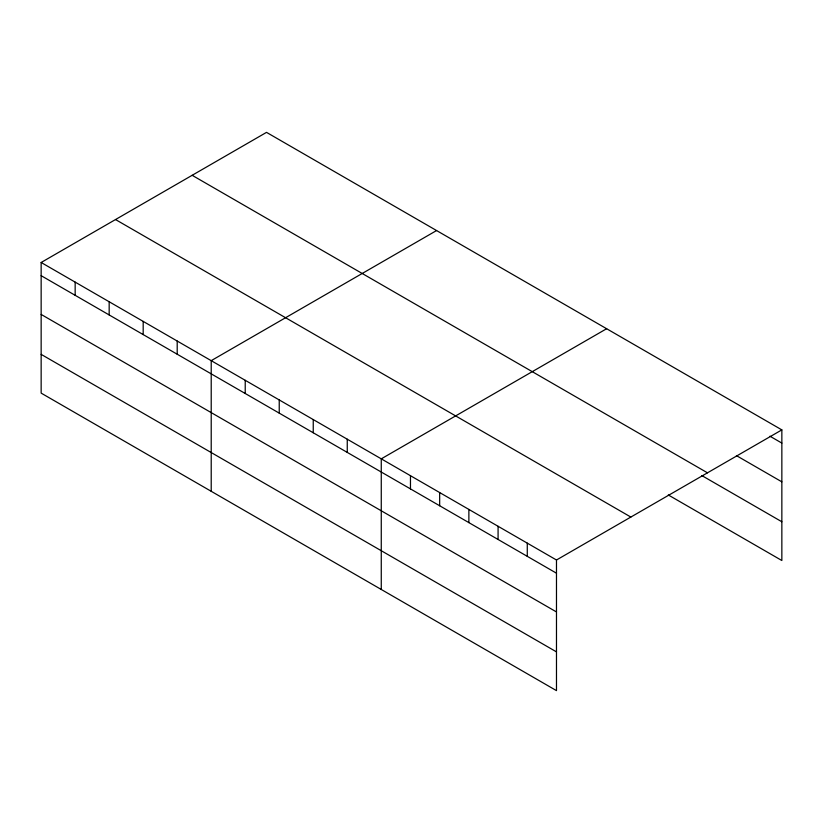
<?xml version="1.0" encoding="UTF-8"?>
<svg xmlns="http://www.w3.org/2000/svg" width="823" height="823" viewBox="0 0 823 823"><rect width="100%" height="100%" fill="white"/><g stroke="black" fill="none" stroke-linecap="round" stroke-linejoin="round"><path stroke-width="1.23" d="M556.482 611.952L556.482 560L41.15 262.486L41.15 393.116L556.482 690.631L556.482 611.952L41.15 314.427M668.286 494.952L781.85 560.514L781.85 429.884L266.518 132.369L41.15 262.486M436.581 230.543L211.213 360.659L211.213 491.3M606.633 328.727L381.265 458.843L381.265 589.474M556.482 560L781.85 429.884M769.958 436.211L781.85 443.083M736.42 455.613L781.85 481.836M192.15 175.299L707.482 472.824M701.813 475.56L781.85 521.761M115.518 219.546L630.85 517.06M41.15 275.674L556.482 573.199M41.15 354.363L556.482 651.878M527.276 543.139L527.276 556.338M498.08 526.288L498.08 539.476M468.873 509.427L468.873 522.615M439.667 492.566L439.667 505.764M410.471 475.704L410.471 488.903M347.255 439.204L347.255 452.403M313.244 419.576L313.244 432.764M279.234 399.937L279.234 413.136M245.223 380.298L245.223 393.497M177.202 341.031L177.202 354.219M143.181 321.392L143.181 334.58M109.171 301.753L109.171 314.952M75.16 282.114L75.16 295.313"/></g></svg>
